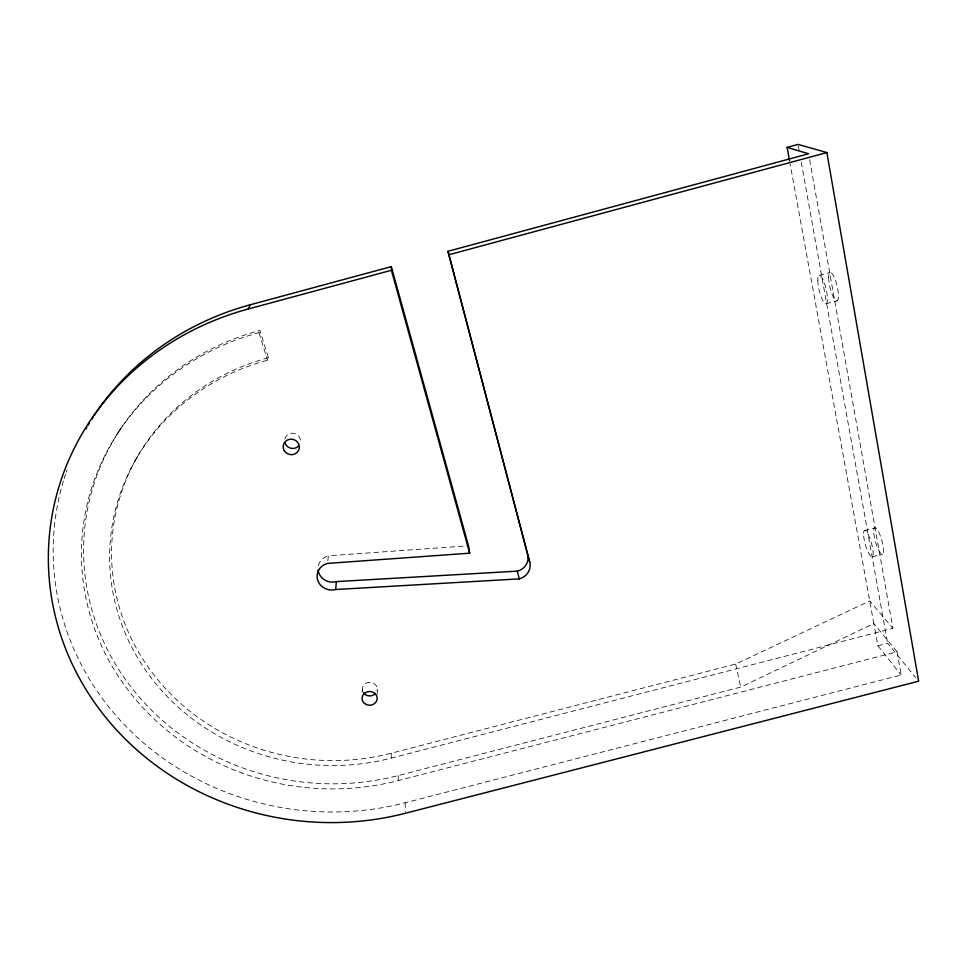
<?xml version="1.0" encoding="UTF-8"?>
<svg xmlns="http://www.w3.org/2000/svg" width="967" height="967" viewBox="0 0 967 967"><rect width="100%" height="100%" fill="white"/><g stroke="black" fill="none" stroke-linecap="round" stroke-linejoin="round"><path stroke-width="0.73" stroke-dasharray="4.83 3.63" d="M377.251 694.306L377.311 689.06M362.25 691.925L362.335 689.29M327.825 560.86L328.357 555.795L468.475 545.751M809.633 159.712L892.904 628.332L391.26 758.116A220.923 206.587 4.2 0 1 118.47 614.819A220.923 206.587 4.2 0 1 267.533 360.22L268.391 357.766L259.893 330.4A246.863 231.101 4.4 0 0 93.473 615.169A246.863 231.101 4.4 0 0 398.15 775.558L740.71 687.09L873.83 623.522L790.087 163.689M63.411 481.01A276.344 258.564 4.4 0 0 134.51 734.787A276.344 258.564 4.4 0 0 405.149 802.779L901.196 675.014L897.074 651.806L398.247 780.574A248.616 232.551 4.3 0 1 91.394 619.218A248.616 232.551 4.3 0 1 258.975 332.66L259.893 330.4M134.727 461.392L138.39 455.01M116.777 434.703L118.723 431.741M119.134 431.137L121.056 428.188M268.391 357.766A219.364 205.306 4.3 0 0 120.355 610.781A219.364 205.306 4.3 0 0 391.212 753.22L735.682 664.063L869.72 600.954L892.904 628.332M819.097 275.402L830.012 272.476M826.096 303.759L836.987 300.846M864.256 530.678L874.531 527.994M872.415 556.787L882.714 554.103M897.074 651.806L873.83 623.522L877.891 645.823L887.67 643.297L915.834 677.746M877.891 645.823L901.196 675.014M258.975 332.66L267.533 360.22M735.682 664.063L740.71 687.09M798.319 145.896L799.383 151.831M801.256 162.226L887.67 643.297M405.149 802.779L405.391 811.748M398.15 775.558L398.247 780.574M391.212 753.22L391.26 758.116M318.373 565.683A14.348 13.393 4 0 1 328.357 555.795M64.088 478.786A276.344 258.564 4.4 0 1 65.514 474.35M66.252 472.138A276.344 258.564 4.4 0 1 67.025 469.938M362.625 691.042A7.482 6.805 -1.1 0 1 369.72 682.351A7.482 6.805 -1.1 0 1 377.082 690.825M284.842 438.909A7.99 7.639 14.9 0 1 294.427 433.409A7.99 7.639 14.9 0 1 300.362 442.765M863.652 535.996A13.756 3.119 74.1 0 0 871.593 556.907A13.756 3.119 74.1 0 0 869.829 538.232A13.756 3.119 74.1 0 0 863.652 535.996M817.816 280.333A14.614 3.517 76.6 0 0 825.105 303.565A14.614 3.517 76.6 0 0 824.948 284.806A14.614 3.517 76.6 0 0 817.816 280.333M873.854 533.325A13.756 3.215 74.1 0 0 881.88 554.224A13.756 3.215 74.1 0 0 880.212 535.525A13.756 3.215 74.1 0 0 873.854 533.325M828.646 277.432A14.614 3.626 76.6 0 0 835.984 300.664A14.614 3.626 76.6 0 0 835.971 281.856A14.614 3.626 76.6 0 0 828.646 277.432"/><path stroke-width="1.45" d="M789.543 160.715L787.114 147.383L808.581 153.777L447.987 251.299L529.747 562.214A14.432 13.49 -13.3 0 1 519.243 578.882L335.694 589.519L336.371 581.602A14.348 13.393 4 0 1 318.107 569.986M787.114 147.383L798.053 144.409L826.882 152.568L918.65 681.191L405.439 813.247A280.321 261.827 4.2 0 1 59.591 631.62A280.321 261.827 4.2 0 1 248.253 308.993L250.296 304.762L391.309 266.626L468.475 545.751L469.684 553.184L327.547 563.398A14.553 13.562 3.8 0 0 317.672 580.127A14.553 13.562 3.8 0 0 335.694 589.519M248.253 308.993L391.417 270.289L391.309 266.626M448.966 254.732L826.882 152.568M336.371 581.602L517.345 571.146A14.227 13.333 -13.4 0 0 527.692 554.683L447.987 251.299M391.417 270.289L469.684 553.184M527.692 554.683L529.747 562.214M517.345 571.146L519.243 578.882M85.64 429.336A276.344 258.564 4.4 0 1 86.825 427.281M88.033 425.238A276.344 258.564 4.4 0 1 89.266 423.208M91.78 419.17A276.344 258.564 4.4 0 1 93.074 417.164M94.391 415.169A276.344 258.564 4.4 0 1 250.296 304.762M375.184 693.895A7.482 6.805 -1.1 0 1 363.399 692.674M298.404 446.21A7.99 7.639 14.9 0 1 284.975 442.874M284.371 450.864A8.111 7.736 14.5 0 0 298.38 450.779A8.111 7.736 14.5 0 0 291.019 439.175A8.111 7.736 14.5 0 0 284.371 450.864M365.913 704.387A7.591 6.89 -1.2 0 0 377.215 698.259A7.591 6.89 -1.2 0 0 365.756 692.457A7.591 6.89 -1.2 0 0 365.913 704.387"/></g></svg>
